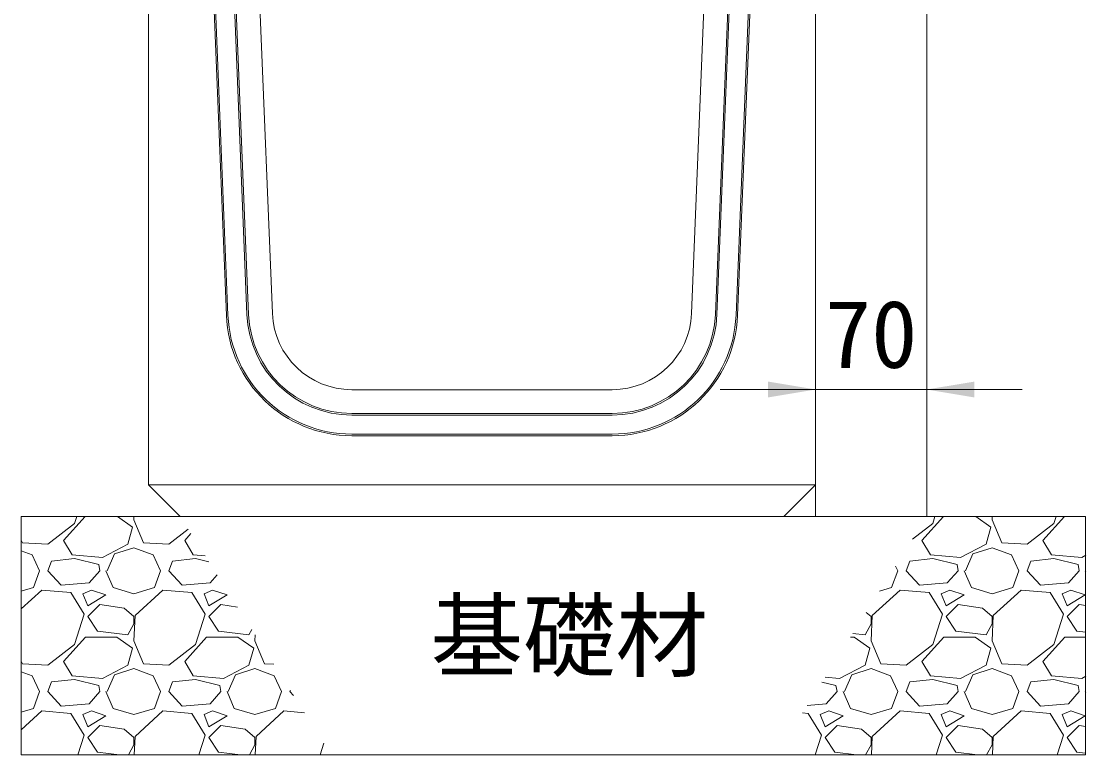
# Model space of a CAD drawing. Units: millimetres at full size; details may follow other scales. Extents: x 187207 to 255567, y 882048 to 905686.
# Drawn here: x 208369 to 209039, y 889840 to 890302 of the extents above; entities that cross this region are included whole.
import ezdxf
from ezdxf.enums import TextEntityAlignment as Align

# ---------------------------------------------------------------- set-up
doc = ezdxf.new("R2010")
doc.units = ezdxf.units.MM
doc.header["$LTSCALE"] = 20
for name, color, linetype, lineweight in [('パネックス', 2, 'Continuous', 13), ('基礎材', 7, 'Continuous', 15), ('寸法線', 7, 'Continuous', 13), ('箱型U字側溝', 2, 'Continuous', 9), ('ﾊｯﾁﾝｸﾞ', 7, 'Continuous', 5)]:
    doc.layers.add(name, color=color, linetype=linetype, lineweight=lineweight)
doc.styles.add('ＭＳ ゴシック', font='')
doc.styles.get('ＭＳ ゴシック').set_extended_font_data('MS Gothic')

# ---------------------------------------------------------------- blocks, each defined once
blk = doc.blocks.new('filled_arrow')
at = {"color": 0, "linetype": 'Continuous', "lineweight": -2}
blk.add_solid([(7.5, 1.25), (0, 0), (7.5, -1.25)], dxfattribs=at)

msp = doc.modelspace()

# ---------------------------------------------------------------- linework, layer by layer
at = {"layer": 'パネックス'}
for p, q in [((208939.37, 891565.37), (208939.37, 889990.37)), ((208869.37, 889990.37), (208869.37, 890765.37)), ((208939.37, 889990.37), (208869.37, 889990.37))]:
    msp.add_line(p, q, dxfattribs=at)
at = {"layer": '基礎材'}
for p, q in [((208369.37, 889990.37), (209039.37, 889990.37)), ((208369.37, 889990.37), (208369.37, 889840.37)), ((209039.37, 889990.37), (209039.37, 889840.37)), ((208369.37, 889840.37), (209039.37, 889840.37))]:
    msp.add_line(p, q, dxfattribs=at)
at = {"layer": '寸法線'}
for p, q in [((208809.37, 890070.48), (208999.37, 890070.48)), ((208869.37, 890015.37), (208869.37, 890070.48)), ((208939.37, 890015.37), (208939.37, 890070.48))]:
    msp.add_line(p, q, dxfattribs=at)
at = {"layer": '箱型U字側溝'}
for p, q in [((208841.06, 890631.37), (208820.29, 890117.18)), ((208490.73, 890630.37), (208511.45, 890117.71)), ((208577.39, 890055.37), (208741.35, 890055.37)), ((208577.39, 890054.37), (208741.35, 890054.37)), ((208741.35, 890042.37), (208577.39, 890042.37)), ((208741.35, 890041.37), (208577.39, 890041.37)), ((208449.37, 890010.37), (208869.37, 890010.37))]:
    msp.add_line(p, q, dxfattribs=at)
at = {"layer": '箱型U字側溝', "lineweight": 13}
for p, q in [((208527.43, 890118.35), (208509.37, 890565.37)), ((208741.35, 890070.37), (208577.39, 890070.37))]:
    msp.add_line(p, q, dxfattribs=at)
msp.add_lwpolyline([(208509.37, 890565.37), (208536.37, 890630.37), (208534.37, 890670.37), (208498.37, 890690.37), (208494.37, 890765.37), (208452.37, 890765.37), (208449.37, 890762.37), (208449.37, 890010.37), (208469.37, 889990.37), (208849.37, 889990.37), (208869.37, 890010.37), (208869.37, 890762.37), (208866.37, 890765.37), (208824.37, 890765.37), (208820.37, 890690.37), (208784.37, 890670.37), (208782.37, 890630.37), (208809.37, 890565.37), (208791.31, 890118.35)], dxfattribs=at)
at = {"layer": '箱型U字側溝'}
for points in [[(208498.46, 890117.18), (208477.68, 890631.37), (208491.69, 890631.37), (208512.45, 890117.75)], [(208806.3, 890117.75), (208827.05, 890631.37), (208841.06, 890631.37)], [(208499.46, 890117.22), (208478.72, 890630.37), (208490.73, 890630.37)], [(208807.3, 890117.71), (208828.01, 890630.37), (208840.02, 890630.37), (208819.29, 890117.22)]]:
    msp.add_lwpolyline(points, dxfattribs=at)
for centre, radius, start, end in [((208577.39, 890120.37), 79, 182.31372, 270), ((208577.39, 890120.37), 78, 182.31372, 270), ((208577.39, 890120.37), 66, 182.31372, 270), ((208577.39, 890120.37), 65, 182.31372, 270), ((208741.35, 890120.37), 65, 270, 357.68628), ((208741.35, 890120.37), 66, 270, 357.68628), ((208741.35, 890120.37), 78, 270, 357.68628), ((208741.35, 890120.37), 79, 270, 357.68628)]:
    msp.add_arc(centre, radius, start, end, dxfattribs=at)
at = {"layer": '箱型U字側溝', "lineweight": 13}
for centre, start, end in [((208577.39, 890120.37), 182.31372, 270), ((208741.35, 890120.37), 270, 357.68628)]:
    msp.add_arc(centre, 50, start, end, dxfattribs=at)
at = {"layer": 'ﾊｯﾁﾝｸﾞ'}
for p, q in [((208396.02, 889975.37), (208409.52, 889990.37)), ((208402.88, 889986.04), (208404.26, 889990.37)), ((208429.9, 889990.37), (208439.45, 889983.75)), ((208440.31, 889990.37), (208440.21, 889988.33)), ((208440.21, 889988.33), (208446.31, 889973.85)), ((208936.28, 889975.37), (208949.78, 889990.37)), ((208943.14, 889986.04), (208944.53, 889990.37)), ((208970.16, 889990.37), (208979.72, 889983.75)), ((208980.58, 889990.37), (208980.48, 889988.33)), ((208980.48, 889988.33), (208986.57, 889973.85)), ((209012.48, 889975.37), (209025.98, 889990.37)), ((209019.34, 889986.04), (209020.73, 889990.37)), ((208386.11, 889973.09), (208402.88, 889986.04)), ((208439.45, 889983.75), (208436.4, 889973.09)), ((208462.31, 889973.09), (208474.4, 889982.43)), ((208930.44, 889976.23), (208943.14, 889986.04)), ((208979.72, 889983.75), (208976.67, 889973.09)), ((209002.58, 889973.09), (209019.34, 889986.04)), ((208369.37, 889975.6), (208370.11, 889973.85)), ((208401.35, 889966.23), (208396.02, 889975.37)), ((208472.22, 889975.37), (208476.12, 889979.71)), ((208477.55, 889966.23), (208472.22, 889975.37)), ((208941.62, 889966.23), (208936.28, 889975.37)), ((209017.82, 889966.23), (209012.48, 889975.37)), ((208369.37, 889968.79), (208376.21, 889966.23)), ((208370.11, 889973.85), (208386.11, 889973.09)), ((208436.4, 889973.09), (208420.4, 889964.7)), ((208428.02, 889966.99), (208440.21, 889970.8)), ((208440.21, 889970.8), (208452.41, 889966.23)), ((208446.31, 889973.85), (208462.31, 889973.09)), ((208976.67, 889973.09), (208960.67, 889964.7)), ((208968.29, 889966.99), (208980.48, 889970.8)), ((208980.48, 889970.8), (208992.67, 889966.23)), ((208986.57, 889973.85), (209002.58, 889973.09)), ((208376.21, 889966.23), (208380.78, 889956.32)), ((208386.11, 889956.32), (208388.4, 889962.42)), ((208402.88, 889963.94), (208388.4, 889962.42)), ((208420.4, 889964.7), (208401.35, 889966.23)), ((208418.12, 889960.13), (208402.88, 889963.94)), ((208423.45, 889956.32), (208428.02, 889966.99)), ((208452.41, 889966.23), (208456.98, 889956.32)), ((208462.31, 889956.32), (208464.6, 889962.42)), ((208479.08, 889963.94), (208464.6, 889962.42)), ((208485.04, 889965.63), (208477.55, 889966.23)), ((208487.44, 889961.85), (208479.08, 889963.94)), ((208926.38, 889956.32), (208928.66, 889962.42)), ((208943.14, 889963.94), (208928.66, 889962.42)), ((208960.67, 889964.7), (208941.62, 889966.23)), ((208958.38, 889960.13), (208943.14, 889963.94)), ((208963.71, 889956.32), (208968.29, 889966.99)), ((208992.67, 889966.23), (208997.24, 889956.32)), ((209002.58, 889956.32), (209004.86, 889962.42)), ((209019.34, 889963.94), (209004.86, 889962.42)), ((209036.87, 889964.7), (209017.82, 889966.23)), ((209034.58, 889960.13), (209019.34, 889963.94)), ((209039.4, 889966.03), (209036.87, 889964.7)), ((208376.97, 889945.65), (208380.78, 889956.32)), ((208394.49, 889947.18), (208386.11, 889956.32)), ((208418.88, 889956.32), (208412.02, 889948.7)), ((208418.88, 889956.32), (208418.12, 889960.13)), ((208422.69, 889956.32), (208427.26, 889945.65)), ((208453.17, 889945.65), (208456.98, 889956.32)), ((208470.69, 889947.18), (208462.31, 889956.32)), ((208917.23, 889945.65), (208921.04, 889956.32)), ((208919.69, 889959.25), (208921.04, 889956.32)), ((208934.76, 889947.18), (208926.38, 889956.32)), ((208959.14, 889956.32), (208952.28, 889948.7)), ((208959.14, 889956.32), (208958.38, 889960.13)), ((208962.95, 889956.32), (208967.52, 889945.65)), ((208993.43, 889945.65), (208997.24, 889956.32)), ((209010.96, 889947.18), (209002.58, 889956.32)), ((209035.34, 889956.32), (209028.48, 889948.7)), ((209035.34, 889956.32), (209034.58, 889960.13)), ((209039.15, 889956.32), (209039.39, 889955.76)), ((208412.02, 889948.7), (208394.49, 889947.18)), ((208488.22, 889948.7), (208470.69, 889947.18)), ((208492.65, 889953.62), (208488.22, 889948.7)), ((208952.28, 889948.7), (208934.76, 889947.18)), ((209028.48, 889948.7), (209010.96, 889947.18)), ((208369.37, 889943.42), (208376.97, 889945.65)), ((208382.3, 889944.13), (208369.37, 889932.33)), ((208400.59, 889942.61), (208382.3, 889944.13)), ((208408.97, 889928.89), (208400.59, 889942.61)), ((208413.54, 889944.13), (208408.21, 889941.84)), ((208408.21, 889941.84), (208411.26, 889934.22)), ((208411.26, 889934.22), (208422.69, 889941.08)), ((208422.69, 889941.08), (208413.54, 889944.13)), ((208427.26, 889945.65), (208440.21, 889941.84)), ((208440.21, 889941.84), (208453.17, 889945.65)), ((208458.5, 889944.13), (208440.98, 889928.13)), ((208476.79, 889942.61), (208458.5, 889944.13)), ((208485.17, 889928.89), (208476.79, 889942.61)), ((208489.74, 889944.13), (208484.41, 889941.84)), ((208484.41, 889941.84), (208487.46, 889934.22)), ((208487.46, 889934.22), (208498.89, 889941.08)), ((208498.89, 889941.08), (208489.74, 889944.13)), ((208922.57, 889944.13), (208905.04, 889928.13)), ((208909.66, 889943.43), (208917.23, 889945.65)), ((208940.85, 889942.61), (208922.57, 889944.13)), ((208949.24, 889928.89), (208940.85, 889942.61)), ((208953.81, 889944.13), (208948.47, 889941.84)), ((208948.47, 889941.84), (208951.52, 889934.22)), ((208951.52, 889934.22), (208962.95, 889941.08)), ((208962.95, 889941.08), (208953.81, 889944.13)), ((208967.52, 889945.65), (208980.48, 889941.84)), ((208980.48, 889941.84), (208993.43, 889945.65)), ((208998.77, 889944.13), (208981.24, 889928.13)), ((209017.05, 889942.61), (208998.77, 889944.13)), ((209025.44, 889928.89), (209017.05, 889942.61)), ((209030.01, 889944.13), (209024.67, 889941.84)), ((209024.67, 889941.84), (209027.72, 889934.22)), ((209027.72, 889934.22), (209039.15, 889941.08)), ((209039.15, 889941.08), (209030.01, 889944.13)), ((208418.88, 889934.99), (208411.26, 889927.37)), ((208434.12, 889932.7), (208418.88, 889934.99)), ((208495.08, 889934.99), (208487.46, 889927.37)), ((208505.43, 889933.43), (208495.08, 889934.99)), ((208959.14, 889934.99), (208951.52, 889927.37)), ((208974.38, 889932.7), (208959.14, 889934.99)), ((209035.34, 889934.99), (209027.72, 889927.37)), ((209039.39, 889934.38), (209035.34, 889934.99)), ((208402.88, 889909.84), (208408.97, 889928.89)), ((208411.26, 889927.37), (208417.35, 889918.22)), ((208440.21, 889927.37), (208434.12, 889932.7)), ((208440.98, 889928.13), (208440.21, 889912.13)), ((208440.21, 889922.79), (208440.21, 889927.37)), ((208479.08, 889909.84), (208485.17, 889928.89)), ((208487.46, 889927.37), (208493.55, 889918.22)), ((208904.28, 889927.37), (208901.2, 889930.06)), ((208905.04, 889928.13), (208904.28, 889912.13)), ((208904.28, 889922.79), (208904.28, 889927.37)), ((208943.14, 889909.84), (208949.24, 889928.89)), ((208951.52, 889927.37), (208957.62, 889918.22)), ((208980.48, 889927.37), (208974.38, 889932.7)), ((208981.24, 889928.13), (208980.48, 889912.13)), ((208980.48, 889922.79), (208980.48, 889927.37)), ((209019.34, 889909.84), (209025.44, 889928.89)), ((209027.72, 889927.37), (209033.82, 889918.22)), ((208436.4, 889915.94), (208440.21, 889922.79)), ((208900.47, 889915.94), (208904.28, 889922.79)), ((208976.67, 889915.94), (208980.48, 889922.79)), ((208396.02, 889899.17), (208409.73, 889914.41)), ((208409.73, 889914.41), (208429.55, 889914.41)), ((208417.35, 889918.22), (208436.4, 889915.94)), ((208429.55, 889914.41), (208439.45, 889907.55)), ((208472.22, 889899.17), (208485.93, 889914.41)), ((208485.93, 889914.41), (208505.75, 889914.41)), ((208493.55, 889918.22), (208512.6, 889915.94)), ((208505.75, 889914.41), (208515.65, 889907.55)), ((208512.6, 889915.94), (208514.43, 889919.23)), ((208516.59, 889915.82), (208516.41, 889912.13)), ((208891.28, 889914.41), (208893.61, 889914.41)), ((208892.83, 889916.85), (208900.47, 889915.94)), ((208893.61, 889914.41), (208903.52, 889907.55)), ((208936.28, 889899.17), (208950, 889914.41)), ((208950, 889914.41), (208969.81, 889914.41)), ((208957.62, 889918.22), (208976.67, 889915.94)), ((208969.81, 889914.41), (208979.72, 889907.55)), ((209012.48, 889899.17), (209026.2, 889914.41)), ((209026.2, 889914.41), (209039.39, 889914.41)), ((209033.82, 889918.22), (209039.39, 889917.55)), ((208386.11, 889896.89), (208402.88, 889909.84)), ((208439.45, 889907.55), (208436.4, 889896.89)), ((208440.21, 889912.13), (208446.31, 889897.65)), ((208462.31, 889896.89), (208479.08, 889909.84)), ((208515.65, 889907.55), (208512.6, 889896.89)), ((208516.41, 889912.13), (208522.51, 889897.65)), ((208903.52, 889907.55), (208900.47, 889896.89)), ((208904.28, 889912.13), (208910.37, 889897.65)), ((208926.38, 889896.89), (208943.14, 889909.84)), ((208979.72, 889907.55), (208976.67, 889896.89)), ((208980.48, 889912.13), (208986.57, 889897.65)), ((209002.58, 889896.89), (209019.34, 889909.84)), ((208369.37, 889899.4), (208370.11, 889897.65)), ((208370.11, 889897.65), (208386.11, 889896.89)), ((208401.35, 889890.03), (208396.02, 889899.17)), ((208436.4, 889896.89), (208420.4, 889888.5)), ((208428.02, 889890.79), (208440.21, 889894.6)), ((208440.21, 889894.6), (208452.41, 889890.03)), ((208446.31, 889897.65), (208462.31, 889896.89)), ((208477.55, 889890.03), (208472.22, 889899.17)), ((208512.6, 889896.89), (208496.6, 889888.5)), ((208504.22, 889890.79), (208516.41, 889894.6)), ((208516.41, 889894.6), (208528.61, 889890.03)), ((208522.51, 889897.65), (208528.27, 889897.37)), ((208900.47, 889896.89), (208884.47, 889888.5)), ((208892.09, 889890.79), (208904.28, 889894.6)), ((208904.28, 889894.6), (208916.47, 889890.03)), ((208910.37, 889897.65), (208926.38, 889896.89)), ((208941.62, 889890.03), (208936.28, 889899.17)), ((208976.67, 889896.89), (208960.67, 889888.5)), ((208968.29, 889890.79), (208980.48, 889894.6)), ((208980.48, 889894.6), (208992.67, 889890.03)), ((208986.57, 889897.65), (209002.58, 889896.89)), ((209017.82, 889890.03), (209012.48, 889899.17)), ((208369.37, 889892.59), (208376.21, 889890.03)), ((208376.21, 889890.03), (208380.78, 889880.12)), ((208402.88, 889887.74), (208388.4, 889886.22)), ((208420.4, 889888.5), (208401.35, 889890.03)), ((208418.12, 889883.93), (208402.88, 889887.74)), ((208423.45, 889880.12), (208428.02, 889890.79)), ((208452.41, 889890.03), (208456.98, 889880.12)), ((208479.08, 889887.74), (208464.6, 889886.22)), ((208496.6, 889888.5), (208477.55, 889890.03)), ((208494.32, 889883.93), (208479.08, 889887.74)), ((208499.65, 889880.12), (208504.22, 889890.79)), ((208528.61, 889890.03), (208533.18, 889880.12)), ((208884.47, 889888.5), (208875.33, 889889.23)), ((208887.51, 889880.12), (208892.09, 889890.79)), ((208916.47, 889890.03), (208921.04, 889880.12)), ((208943.14, 889887.74), (208928.66, 889886.22)), ((208960.67, 889888.5), (208941.62, 889890.03)), ((208958.38, 889883.93), (208943.14, 889887.74)), ((208963.71, 889880.12), (208968.29, 889890.79)), ((208992.67, 889890.03), (208997.24, 889880.12)), ((209019.34, 889887.74), (209004.86, 889886.22)), ((209036.87, 889888.5), (209017.82, 889890.03)), ((209034.58, 889883.93), (209019.34, 889887.74)), ((209039.38, 889889.82), (209036.87, 889888.5)), ((208386.11, 889880.12), (208388.4, 889886.22)), ((208418.88, 889880.12), (208418.12, 889883.93)), ((208462.31, 889880.12), (208464.6, 889886.22)), ((208495.08, 889880.12), (208494.32, 889883.93)), ((208538.51, 889880.12), (208538.77, 889880.8)), ((208882.18, 889883.93), (208873.37, 889886.14)), ((208882.94, 889880.12), (208882.18, 889883.93)), ((208926.38, 889880.12), (208928.66, 889886.22)), ((208959.14, 889880.12), (208958.38, 889883.93)), ((209002.58, 889880.12), (209004.86, 889886.22)), ((209035.34, 889880.12), (209034.58, 889883.93)), ((208376.97, 889869.45), (208380.78, 889880.12)), ((208394.49, 889870.98), (208386.11, 889880.12)), ((208418.88, 889880.12), (208412.02, 889872.5)), ((208422.69, 889880.12), (208427.26, 889869.45)), ((208453.17, 889869.45), (208456.98, 889880.12)), ((208470.69, 889870.98), (208462.31, 889880.12)), ((208495.08, 889880.12), (208488.22, 889872.5)), ((208498.89, 889880.12), (208503.46, 889869.45)), ((208529.37, 889869.45), (208533.18, 889880.12)), ((208540.73, 889877.7), (208538.51, 889880.12)), ((208882.94, 889880.12), (208876.08, 889872.5)), ((208886.75, 889880.12), (208891.32, 889869.45)), ((208917.23, 889869.45), (208921.04, 889880.12)), ((208934.76, 889870.98), (208926.38, 889880.12)), ((208959.14, 889880.12), (208952.28, 889872.5)), ((208962.95, 889880.12), (208967.52, 889869.45)), ((208993.43, 889869.45), (208997.24, 889880.12)), ((209010.96, 889870.98), (209002.58, 889880.12)), ((209035.34, 889880.12), (209028.48, 889872.5)), ((209039.15, 889880.12), (209039.38, 889879.59)), ((208369.37, 889867.22), (208376.97, 889869.45)), ((208382.3, 889867.93), (208369.37, 889856.13)), ((208400.59, 889866.41), (208382.3, 889867.93)), ((208412.02, 889872.5), (208394.49, 889870.98)), ((208413.54, 889867.93), (208408.21, 889865.64)), ((208422.69, 889864.88), (208413.54, 889867.93)), ((208427.26, 889869.45), (208440.21, 889865.64)), ((208440.21, 889865.64), (208453.17, 889869.45)), ((208458.5, 889867.93), (208440.98, 889851.93)), ((208476.79, 889866.41), (208458.5, 889867.93)), ((208488.22, 889872.5), (208470.69, 889870.98)), ((208489.74, 889867.93), (208484.41, 889865.64)), ((208498.89, 889864.88), (208489.74, 889867.93)), ((208503.46, 889869.45), (208516.41, 889865.64)), ((208516.41, 889865.64), (208529.37, 889869.45)), ((208534.7, 889867.93), (208517.18, 889851.93)), ((208547.6, 889866.86), (208534.7, 889867.93)), ((208876.08, 889872.5), (208864.07, 889871.46)), ((208877.61, 889867.93), (208872.27, 889865.64)), ((208886.75, 889864.88), (208877.61, 889867.93)), ((208891.32, 889869.45), (208904.28, 889865.64)), ((208904.28, 889865.64), (208917.23, 889869.45)), ((208922.57, 889867.93), (208905.04, 889851.93)), ((208940.85, 889866.41), (208922.57, 889867.93)), ((208952.28, 889872.5), (208934.76, 889870.98)), ((208953.81, 889867.93), (208948.47, 889865.64)), ((208962.95, 889864.88), (208953.81, 889867.93)), ((208967.52, 889869.45), (208980.48, 889865.64)), ((208980.48, 889865.64), (208993.43, 889869.45)), ((208998.77, 889867.93), (208981.24, 889851.93)), ((209017.05, 889866.41), (208998.77, 889867.93)), ((209028.48, 889872.5), (209010.96, 889870.98)), ((209030.01, 889867.93), (209024.67, 889865.64)), ((209039.15, 889864.88), (209030.01, 889867.93)), ((208408.97, 889852.69), (208400.59, 889866.41)), ((208408.21, 889865.64), (208411.26, 889858.02)), ((208411.26, 889858.02), (208422.69, 889864.88)), ((208485.17, 889852.69), (208476.79, 889866.41)), ((208484.41, 889865.64), (208487.46, 889858.02)), ((208487.46, 889858.02), (208498.89, 889864.88)), ((208864.65, 889866.41), (208861.06, 889866.71)), ((208873.04, 889852.69), (208864.65, 889866.41)), ((208872.27, 889865.64), (208875.32, 889858.02)), ((208875.32, 889858.02), (208886.75, 889864.88)), ((208949.24, 889852.69), (208940.85, 889866.41)), ((208948.47, 889865.64), (208951.52, 889858.02)), ((208951.52, 889858.02), (208962.95, 889864.88)), ((209025.44, 889852.69), (209017.05, 889866.41)), ((209024.67, 889865.64), (209027.72, 889858.02)), ((209027.72, 889858.02), (209039.15, 889864.88)), ((208418.88, 889858.79), (208411.26, 889851.17)), ((208434.12, 889856.5), (208418.88, 889858.79)), ((208440.21, 889851.17), (208434.12, 889856.5)), ((208495.08, 889858.79), (208487.46, 889851.17)), ((208510.32, 889856.5), (208495.08, 889858.79)), ((208516.41, 889851.17), (208510.32, 889856.5)), ((208882.94, 889858.79), (208875.32, 889851.17)), ((208898.18, 889856.5), (208882.94, 889858.79)), ((208904.28, 889851.17), (208898.18, 889856.5)), ((208959.14, 889858.79), (208951.52, 889851.17)), ((208974.38, 889856.5), (208959.14, 889858.79)), ((208980.48, 889851.17), (208974.38, 889856.5)), ((209035.34, 889858.79), (209027.72, 889851.17)), ((209039.38, 889858.18), (209035.34, 889858.79)), ((208405.03, 889840.37), (208408.97, 889852.69)), ((208411.26, 889851.17), (208417.35, 889842.02)), ((208440.21, 889846.59), (208440.21, 889851.17)), ((208440.98, 889851.93), (208440.43, 889840.37)), ((208481.23, 889840.37), (208485.17, 889852.69)), ((208487.46, 889851.17), (208493.55, 889842.02)), ((208516.41, 889846.59), (208516.41, 889851.17)), ((208517.18, 889851.93), (208516.63, 889840.37)), ((208557.43, 889840.37), (208559.76, 889847.65)), ((208869.09, 889840.37), (208873.04, 889852.69)), ((208875.32, 889851.17), (208881.42, 889842.02)), ((208904.28, 889846.59), (208904.28, 889851.17)), ((208905.04, 889851.93), (208904.49, 889840.37)), ((208945.29, 889840.37), (208949.24, 889852.69)), ((208951.52, 889851.17), (208957.62, 889842.02)), ((208980.48, 889846.59), (208980.48, 889851.17)), ((208981.24, 889851.93), (208980.69, 889840.37)), ((209021.49, 889840.37), (209025.44, 889852.69)), ((209027.72, 889851.17), (209033.82, 889842.02)), ((208417.35, 889842.02), (208431.12, 889840.37)), ((208436.76, 889840.37), (208440.21, 889846.59)), ((208493.55, 889842.02), (208507.32, 889840.37)), ((208512.96, 889840.37), (208516.41, 889846.59)), ((208881.42, 889842.02), (208895.18, 889840.37)), ((208900.82, 889840.37), (208904.28, 889846.59)), ((208957.62, 889842.02), (208971.38, 889840.37)), ((208977.02, 889840.37), (208980.48, 889846.59)), ((209033.82, 889842.02), (209039.37, 889841.36))]:
    msp.add_line(p, q, dxfattribs=at)

# ---------------------------------------------------------------- block references
at = {"layer": '寸法線', "xscale": 4, "yscale": 4, "rotation": 180}
msp.add_blockref('filled_arrow', (208869.37, 890070.48), dxfattribs=at)
at = {"layer": '寸法線', "xscale": 4, "yscale": 4}
msp.add_blockref('filled_arrow', (208939.37, 890070.48), dxfattribs=at)

# ---------------------------------------------------------------- texts
at = {"layer": '寸法線', "style": 'ＭＳ ゴシック'}
for s, p in [('70', (208904.37, 890105.48)), ('基礎材', (208714.37, 889915.37))]:
    msp.add_text(s, height=42.72, dxfattribs=at).set_placement(p, align=Align.MIDDLE_CENTER)

doc.saveas('drawing.dxf')
